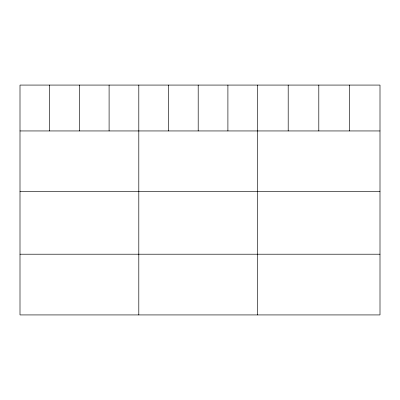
<?xml version="1.0" encoding="UTF-8"?>
<svg xmlns="http://www.w3.org/2000/svg" width="400" height="400" viewBox="0 0 400 400"><rect width="100%" height="100%" fill="white"/><g stroke="black" fill="none" stroke-linecap="round" stroke-linejoin="round"><path stroke-width="0.6" d="M380 130.945L380 314.925L20 314.925L20 85.075L380 85.075L380 130.945L20 130.945M20 191.66L380 191.66M20 254.21L380 254.21M349.4 85.075L349.4 130.945M318.8 85.075L318.8 130.945M288.2 85.075L288.2 130.945M257.6 85.075L257.6 314.925M227.9 85.075L227.9 130.945M198.2 85.075L198.2 130.945M168.5 85.075L168.5 130.945M138.8 85.075L138.8 314.925M109.1 85.075L109.1 130.945M79.4 85.075L79.4 130.945M49.7 85.075L49.7 130.945"/></g></svg>
